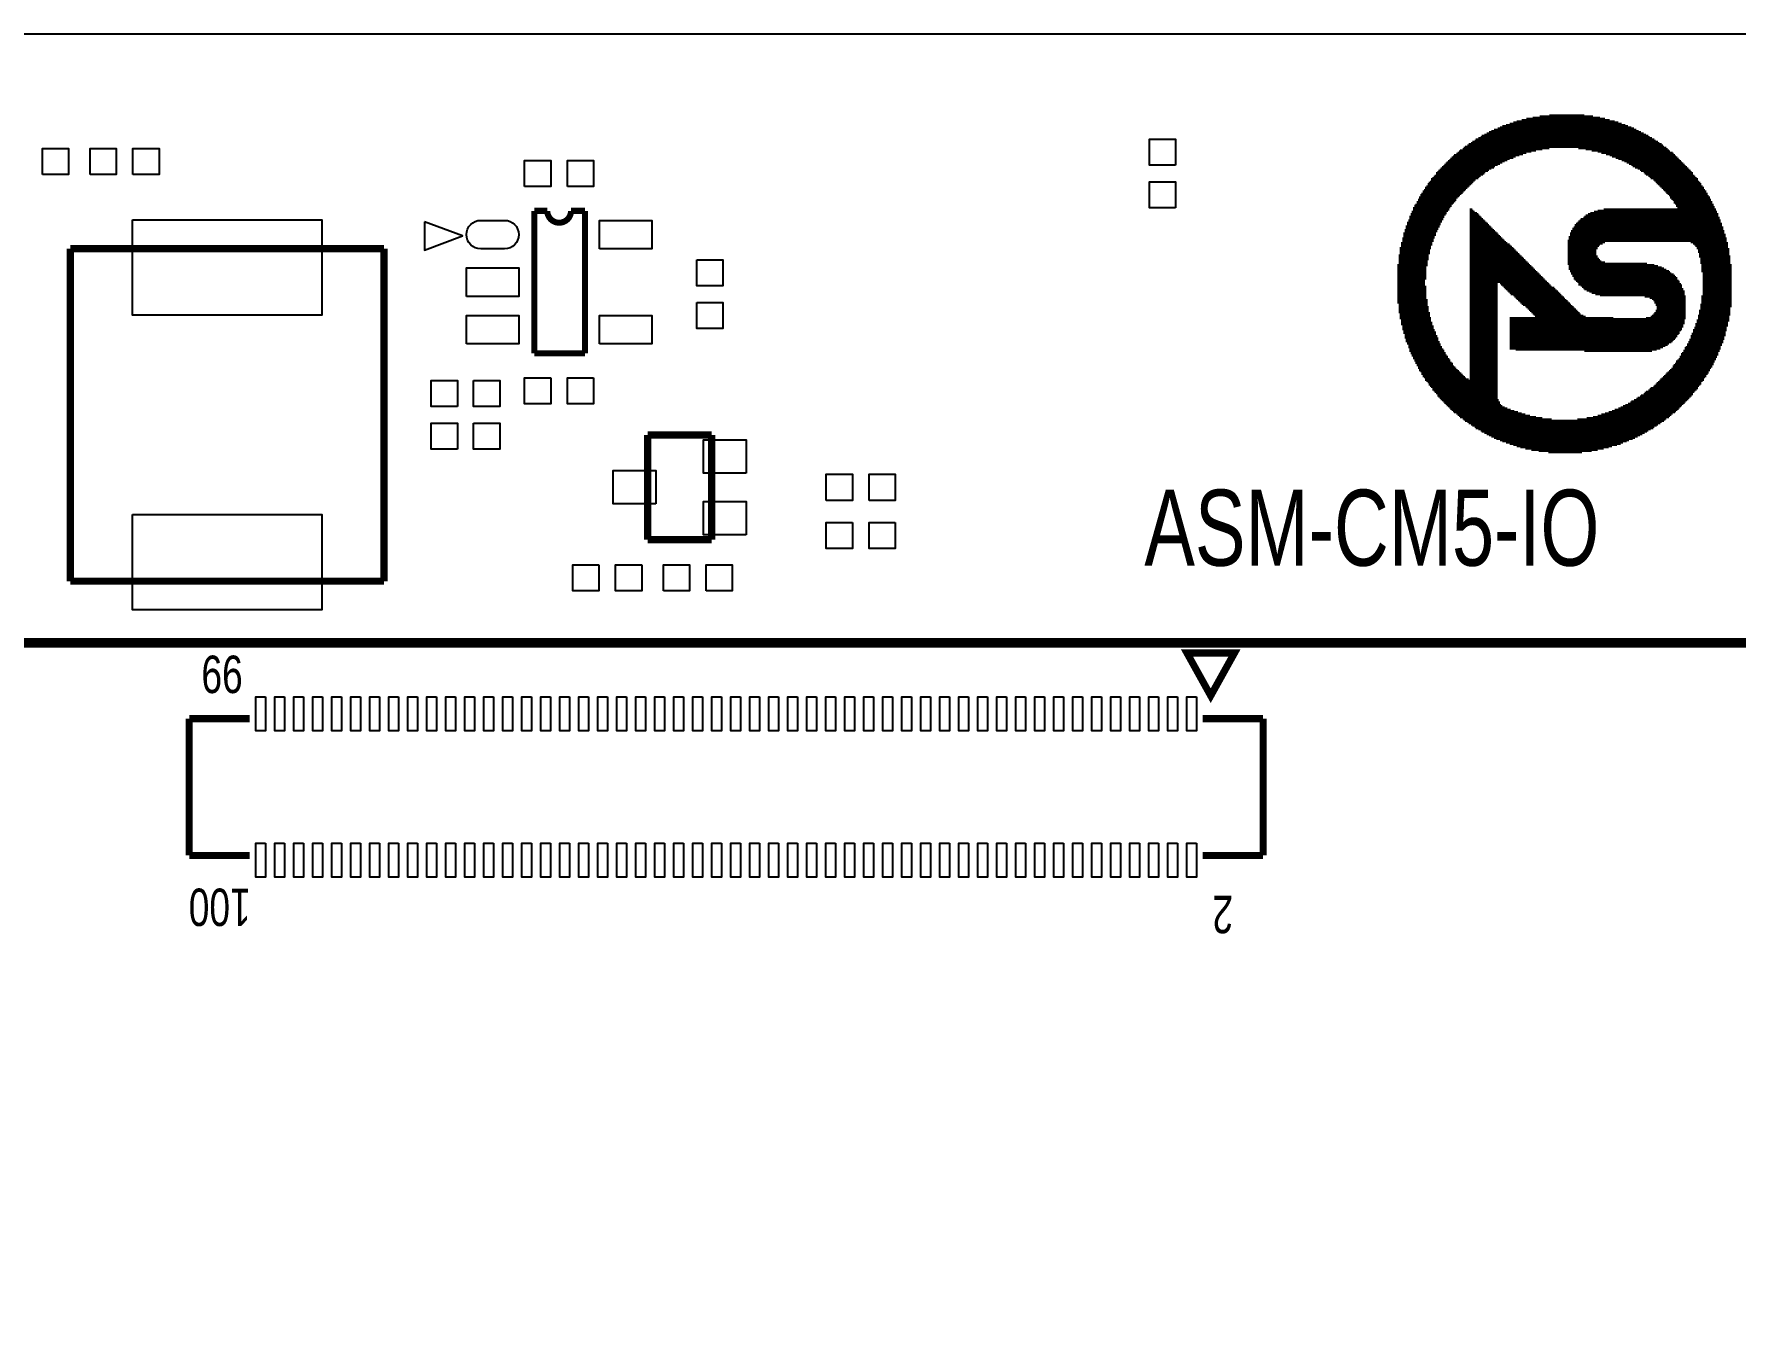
# Model space of a CAD drawing. Extents: x 0 to 105, y -6 to 78.
# Drawn here: x 31.5 to 67.32, y 51.12 to 78.5 of the extents above; entities that cross this region are included whole.
import ezdxf

# ---------------------------------------------------------------- set-up
doc = ezdxf.new("R2010")
doc.units = 0
for name, color, linetype in [('BG_OUTLINE', 2, 'CONTINUOUS'), ('BG_SILKSCREEN_TOP', 1, 'CONTINUOUS'), ('PG_SILKSCREEN_TOP', 3, 'CONTINUOUS'), ('PIN_TOP', 4, 'CONTINUOUS')]:
    doc.layers.add(name, color=color, linetype=linetype)

msp = doc.modelspace()

# ---------------------------------------------------------------- linework, layer by layer
at = {"layer": 'BG_OUTLINE'}
msp.add_lwpolyline([(99.50003, 77.899793, 0.414355), (98.900132, 78.499995), (0.100228, 78.499995, 0.414346), (-0.499974, 77.899793), (-0.499974, 0.099797, 0.414234), (0.100228, -0.500101), (98.900132, -0.500101, 0.414211), (99.50003, 0.099797)], format="xyb", close=True, dxfattribs=at)
at = {"layer": 'BG_SILKSCREEN_TOP', "const_width": 0.127}
for points in [[(64.837234, 76.597104), (62.627434, 76.597104)], [(64.761034, 76.622504), (62.703634, 76.622504)], [(64.659434, 76.647904), (62.805234, 76.647904)], [(64.557834, 76.673304), (62.906834, 76.673304)], [(64.456234, 76.698704), (63.033834, 76.698704)], [(64.303834, 76.724104), (63.186234, 76.724104)], [(64.126034, 76.749504), (63.389434, 76.749504)], [(65.599234, 76.241504), (61.840034, 76.241504)], [(65.548434, 76.266904), (61.890834, 76.266904)], [(65.497634, 76.292304), (61.941634, 76.292304)], [(65.472234, 76.317704), (61.967034, 76.317704)], [(65.421434, 76.343104), (62.017834, 76.343104)], [(65.370634, 76.368504), (62.068634, 76.368504)], [(65.319834, 76.393904), (62.119434, 76.393904)], [(65.269034, 76.419304), (62.170234, 76.419304)], [(65.218234, 76.444704), (62.221034, 76.444704)], [(65.167434, 76.470104), (62.297234, 76.470104)], [(65.116634, 76.495504), (62.348034, 76.495504)], [(65.040434, 76.520904), (62.398834, 76.520904)], [(64.989634, 76.546304), (62.475034, 76.546304)], [(64.913434, 76.571704), (62.551234, 76.571704)], [(62.500434, 75.885904), (61.357434, 75.885904)], [(62.551234, 75.911304), (61.382834, 75.911304)], [(62.627434, 75.936704), (61.433634, 75.936704)], [(62.678234, 75.962104), (61.459034, 75.962104)], [(62.754434, 75.987504), (61.484434, 75.987504)], [(62.830634, 76.012904), (61.509834, 76.012904)], [(62.906834, 76.038304), (61.560634, 76.038304)], [(63.008434, 76.063704), (61.586034, 76.063704)], [(63.110034, 76.089104), (61.611434, 76.089104)], [(63.237034, 76.114504), (61.662234, 76.114504)], [(63.389434, 76.139904), (61.687634, 76.139904)], [(65.700834, 76.165304), (61.738434, 76.165304)], [(65.675434, 76.190704), (61.763834, 76.190704)], [(65.624634, 76.216104), (61.814634, 76.216104)], [(65.751634, 76.139904), (63.999034, 76.139904)], [(65.777034, 76.114504), (64.151434, 76.114504)], [(65.802434, 76.089104), (64.278434, 76.089104)], [(65.853234, 76.063704), (64.405434, 76.063704)], [(65.878634, 76.038304), (64.481634, 76.038304)], [(65.904034, 76.012904), (64.583234, 76.012904)], [(65.929434, 75.987504), (64.659434, 75.987504)], [(65.980234, 75.962104), (64.710234, 75.962104)], [(66.005634, 75.936704), (64.786434, 75.936704)], [(66.031034, 75.911304), (64.837234, 75.911304)], [(66.056434, 75.885904), (64.913434, 75.885904)], [(61.916234, 75.530304), (61.001834, 75.530304)], [(61.941634, 75.555704), (61.027234, 75.555704)], [(61.992434, 75.581104), (61.052634, 75.581104)], [(62.017834, 75.606504), (61.078034, 75.606504)], [(62.043234, 75.631904), (61.103434, 75.631904)], [(62.094034, 75.657304), (61.128834, 75.657304)], [(62.119434, 75.682704), (61.154234, 75.682704)], [(62.170234, 75.708104), (61.179634, 75.708104)], [(62.221034, 75.733504), (61.205034, 75.733504)], [(62.246434, 75.758904), (61.230434, 75.758904)], [(62.297234, 75.784304), (61.255834, 75.784304)], [(62.348034, 75.809704), (61.281234, 75.809704)], [(62.398834, 75.835104), (61.306634, 75.835104)], [(62.449634, 75.860504), (61.332034, 75.860504)], [(66.081834, 75.860504), (64.964234, 75.860504)], [(66.107234, 75.835104), (65.015034, 75.835104)], [(66.132634, 75.809704), (65.065834, 75.809704)], [(66.158034, 75.784304), (65.116634, 75.784304)], [(66.183434, 75.758904), (65.142034, 75.758904)], [(66.208834, 75.733504), (65.192834, 75.733504)], [(66.234234, 75.708104), (65.243634, 75.708104)], [(66.259634, 75.682704), (65.294434, 75.682704)], [(66.285034, 75.657304), (65.319834, 75.657304)], [(66.310434, 75.631904), (65.370634, 75.631904)], [(66.335834, 75.606504), (65.396034, 75.606504)], [(66.361234, 75.581104), (65.421434, 75.581104)], [(66.386634, 75.555704), (65.472234, 75.555704)], [(66.412034, 75.530304), (65.497634, 75.530304)], [(61.535234, 75.174704), (60.747834, 75.174704)], [(61.586034, 75.225504), (60.773234, 75.225504)], [(61.560634, 75.200104), (60.773234, 75.200104)], [(61.611434, 75.250904), (60.798634, 75.250904)], [(61.662234, 75.301704), (60.824034, 75.301704)], [(61.636834, 75.276304), (60.824034, 75.276304)], [(61.687634, 75.327104), (60.849434, 75.327104)], [(61.713034, 75.352504), (60.874834, 75.352504)], [(61.763834, 75.403304), (60.900234, 75.403304)], [(61.738434, 75.377904), (60.900234, 75.377904)], [(61.789234, 75.428704), (60.925634, 75.428704)], [(61.814634, 75.454104), (60.951034, 75.454104)], [(61.840034, 75.479504), (60.976434, 75.479504)], [(61.890834, 75.504904), (61.001834, 75.504904)], [(66.412034, 75.504904), (65.523034, 75.504904)], [(66.437434, 75.479504), (65.573834, 75.479504)], [(66.462834, 75.454104), (65.599234, 75.454104)], [(66.488234, 75.428704), (65.624634, 75.428704)], [(66.513634, 75.403304), (65.650034, 75.403304)], [(66.513634, 75.377904), (65.675434, 75.377904)], [(66.539034, 75.352504), (65.700834, 75.352504)], [(66.564434, 75.327104), (65.726234, 75.327104)], [(66.589834, 75.301704), (65.751634, 75.301704)], [(66.589834, 75.276304), (65.777034, 75.276304)], [(66.615234, 75.250904), (65.802434, 75.250904)], [(66.640634, 75.225504), (65.827834, 75.225504)], [(66.640634, 75.200104), (65.853234, 75.200104)], [(66.666034, 75.174704), (65.878634, 75.174704)], [(61.281234, 74.844504), (60.544634, 74.844504)], [(61.255834, 74.819104), (60.544634, 74.819104)], [(61.281234, 74.869904), (60.570034, 74.869904)], [(61.332034, 74.920704), (60.595434, 74.920704)], [(61.306634, 74.895304), (60.595434, 74.895304)], [(61.357434, 74.971504), (60.620834, 74.971504)], [(61.332034, 74.946104), (60.620834, 74.946104)], [(61.408234, 75.022304), (60.646234, 75.022304)], [(61.382834, 74.996904), (60.646234, 74.996904)], [(61.433634, 75.073104), (60.671634, 75.073104)], [(61.433634, 75.047704), (60.671634, 75.047704)], [(61.459034, 75.098504), (60.697034, 75.098504)], [(61.509834, 75.149304), (60.722434, 75.149304)], [(61.484434, 75.123904), (60.722434, 75.123904)], [(66.691434, 75.149304), (65.904034, 75.149304)], [(66.691434, 75.123904), (65.929434, 75.123904)], [(66.716834, 75.098504), (65.929434, 75.098504)], [(66.716834, 75.073104), (65.954834, 75.073104)], [(66.742234, 75.047704), (65.980234, 75.047704)], [(66.767634, 75.022304), (66.005634, 75.022304)], [(66.767634, 74.996904), (66.005634, 74.996904)], [(66.793034, 74.971504), (66.031034, 74.971504)], [(66.793034, 74.946104), (66.056434, 74.946104)], [(66.818434, 74.920704), (66.056434, 74.920704)], [(66.818434, 74.895304), (66.081834, 74.895304)], [(66.843834, 74.869904), (66.081834, 74.869904)], [(66.843834, 74.844504), (66.107234, 74.844504)], [(66.869234, 74.819104), (66.132634, 74.819104)], [(61.078034, 74.488904), (60.392234, 74.488904)], [(61.052634, 74.463504), (60.392234, 74.463504)], [(61.103434, 74.539704), (60.417634, 74.539704)], [(61.078034, 74.514304), (60.417634, 74.514304)], [(61.128834, 74.615904), (60.443034, 74.615904)], [(61.128834, 74.590504), (60.443034, 74.590504)], [(61.103434, 74.565104), (60.443034, 74.565104)], [(61.154234, 74.666704), (60.468434, 74.666704)], [(61.154234, 74.641304), (60.468434, 74.641304)], [(61.179634, 74.717504), (60.493834, 74.717504)], [(61.179634, 74.692104), (60.493834, 74.692104)], [(61.230434, 74.793704), (60.519234, 74.793704)], [(61.230434, 74.768304), (60.519234, 74.768304)], [(61.205034, 74.742904), (60.519234, 74.742904)], [(61.763834, 74.768304), (61.713034, 74.768304)], [(61.789234, 74.742904), (61.713034, 74.742904)], [(61.814634, 74.717504), (61.713034, 74.717504)], [(61.865434, 74.692104), (61.713034, 74.692104)], [(61.890834, 74.666704), (61.713034, 74.666704)], [(61.916234, 74.641304), (61.713034, 74.641304)], [(61.941634, 74.615904), (61.713034, 74.615904)], [(61.967034, 74.590504), (61.713034, 74.590504)], [(61.992434, 74.565104), (61.713034, 74.565104)], [(62.017834, 74.539704), (61.713034, 74.539704)], [(62.043234, 74.514304), (61.713034, 74.514304)], [(62.068634, 74.488904), (61.713034, 74.488904)], [(62.094034, 74.463504), (61.713034, 74.463504)], [(67.021634, 74.463504), (63.948234, 74.463504)], [(66.996234, 74.488904), (63.973634, 74.488904)], [(66.996234, 74.514304), (63.999034, 74.514304)], [(66.996234, 74.539704), (64.024434, 74.539704)], [(66.970834, 74.565104), (64.049834, 74.565104)], [(66.970834, 74.590504), (64.100634, 74.590504)], [(66.945434, 74.615904), (64.126034, 74.615904)], [(66.945434, 74.641304), (64.151434, 74.641304)], [(66.945434, 74.666704), (64.202234, 74.666704)], [(66.920034, 74.692104), (64.253034, 74.692104)], [(66.920034, 74.717504), (64.329234, 74.717504)], [(66.894634, 74.742904), (64.405434, 74.742904)], [(66.894634, 74.768304), (64.532434, 74.768304)], [(66.869234, 74.793704), (66.132634, 74.793704)], [(60.925634, 74.158704), (60.290634, 74.158704)], [(60.925634, 74.133304), (60.290634, 74.133304)], [(60.925634, 74.107904), (60.290634, 74.107904)], [(60.976434, 74.260304), (60.316034, 74.260304)], [(60.951034, 74.234904), (60.316034, 74.234904)], [(60.951034, 74.209504), (60.316034, 74.209504)], [(60.951034, 74.184104), (60.316034, 74.184104)], [(61.001834, 74.336504), (60.341434, 74.336504)], [(61.001834, 74.311104), (60.341434, 74.311104)], [(60.976434, 74.285704), (60.341434, 74.285704)], [(61.027234, 74.412704), (60.366834, 74.412704)], [(61.027234, 74.387304), (60.366834, 74.387304)], [(61.001834, 74.361904), (60.366834, 74.361904)], [(61.052634, 74.438104), (60.392234, 74.438104)], [(62.119434, 74.438104), (61.713034, 74.438104)], [(62.144834, 74.412704), (61.713034, 74.412704)], [(62.170234, 74.387304), (61.713034, 74.387304)], [(62.195634, 74.361904), (61.713034, 74.361904)], [(62.221034, 74.336504), (61.713034, 74.336504)], [(62.246434, 74.311104), (61.713034, 74.311104)], [(62.271834, 74.285704), (61.713034, 74.285704)], [(62.297234, 74.260304), (61.713034, 74.260304)], [(62.322634, 74.234904), (61.713034, 74.234904)], [(62.348034, 74.209504), (61.713034, 74.209504)], [(62.373434, 74.184104), (61.713034, 74.184104)], [(62.398834, 74.158704), (61.713034, 74.158704)], [(62.424234, 74.133304), (61.713034, 74.133304)], [(62.449634, 74.107904), (61.713034, 74.107904)], [(64.456234, 74.107904), (63.770434, 74.107904)], [(67.097834, 74.184104), (63.795834, 74.184104)], [(64.557834, 74.158704), (63.795834, 74.158704)], [(64.507034, 74.133304), (63.795834, 74.133304)], [(67.072434, 74.260304), (63.821234, 74.260304)], [(67.097834, 74.234904), (63.821234, 74.234904)], [(67.097834, 74.209504), (63.821234, 74.209504)], [(67.072434, 74.311104), (63.846634, 74.311104)], [(67.072434, 74.285704), (63.846634, 74.285704)], [(67.047034, 74.361904), (63.872034, 74.361904)], [(67.047034, 74.336504), (63.872034, 74.336504)], [(67.047034, 74.387304), (63.897434, 74.387304)], [(67.021634, 74.438104), (63.922834, 74.438104)], [(67.021634, 74.412704), (63.922834, 74.412704)], [(67.123234, 74.158704), (66.361234, 74.158704)], [(67.123234, 74.133304), (66.412034, 74.133304)], [(67.123234, 74.107904), (66.437434, 74.107904)], [(60.849434, 73.803104), (60.214434, 73.803104)], [(60.824034, 73.777704), (60.214434, 73.777704)], [(60.824034, 73.752304), (60.214434, 73.752304)], [(60.824034, 73.726904), (60.214434, 73.726904)], [(60.874834, 73.955504), (60.239834, 73.955504)], [(60.874834, 73.930104), (60.239834, 73.930104)], [(60.849434, 73.904704), (60.239834, 73.904704)], [(60.849434, 73.879304), (60.239834, 73.879304)], [(60.849434, 73.853904), (60.239834, 73.853904)], [(60.849434, 73.828504), (60.239834, 73.828504)], [(60.900234, 74.057104), (60.265234, 74.057104)], [(60.900234, 74.031704), (60.265234, 74.031704)], [(60.874834, 74.006304), (60.265234, 74.006304)], [(60.874834, 73.980904), (60.265234, 73.980904)], [(60.900234, 74.082504), (60.290634, 74.082504)], [(62.475034, 74.082504), (61.713034, 74.082504)], [(62.500434, 74.057104), (61.713034, 74.057104)], [(62.551234, 74.031704), (61.713034, 74.031704)], [(62.576634, 74.006304), (61.713034, 74.006304)], [(62.602034, 73.980904), (61.713034, 73.980904)], [(62.627434, 73.955504), (61.713034, 73.955504)], [(62.652834, 73.930104), (61.713034, 73.930104)], [(62.678234, 73.904704), (61.713034, 73.904704)], [(62.703634, 73.879304), (61.713034, 73.879304)], [(62.729034, 73.853904), (61.713034, 73.853904)], [(62.754434, 73.828504), (61.713034, 73.828504)], [(62.779834, 73.803104), (61.713034, 73.803104)], [(62.805234, 73.777704), (61.713034, 73.777704)], [(62.830634, 73.752304), (61.713034, 73.752304)], [(62.856034, 73.726904), (61.713034, 73.726904)], [(64.430834, 74.082504), (63.770434, 74.082504)], [(64.405434, 74.057104), (63.770434, 74.057104)], [(64.405434, 74.031704), (63.770434, 74.031704)], [(64.380034, 74.006304), (63.770434, 74.006304)], [(64.380034, 73.980904), (63.770434, 73.980904)], [(64.380034, 73.955504), (63.770434, 73.955504)], [(64.380034, 73.930104), (63.770434, 73.930104)], [(64.380034, 73.904704), (63.770434, 73.904704)], [(64.380034, 73.879304), (63.770434, 73.879304)], [(64.380034, 73.853904), (63.770434, 73.853904)], [(64.380034, 73.828504), (63.770434, 73.828504)], [(64.380034, 73.803104), (63.770434, 73.803104)], [(64.405434, 73.777704), (63.770434, 73.777704)], [(64.405434, 73.752304), (63.770434, 73.752304)], [(64.430834, 73.726904), (63.770434, 73.726904)], [(67.123234, 74.082504), (66.462834, 74.082504)], [(67.148634, 74.057104), (66.488234, 74.057104)], [(67.148634, 74.031704), (66.488234, 74.031704)], [(67.148634, 74.006304), (66.513634, 74.006304)], [(67.148634, 73.980904), (66.513634, 73.980904)], [(67.148634, 73.955504), (66.513634, 73.955504)], [(67.174034, 73.930104), (66.539034, 73.930104)], [(67.174034, 73.904704), (66.539034, 73.904704)], [(67.174034, 73.879304), (66.539034, 73.879304)], [(67.174034, 73.853904), (66.539034, 73.853904)], [(67.174034, 73.828504), (66.564434, 73.828504)], [(67.174034, 73.803104), (66.564434, 73.803104)], [(67.199434, 73.777704), (66.564434, 73.777704)], [(67.199434, 73.752304), (66.564434, 73.752304)], [(67.199434, 73.726904), (66.564434, 73.726904)], [(60.798634, 73.599904), (60.189034, 73.599904)], [(60.798634, 73.574504), (60.189034, 73.574504)], [(60.798634, 73.549104), (60.189034, 73.549104)], [(60.798634, 73.523704), (60.189034, 73.523704)], [(60.798634, 73.498304), (60.189034, 73.498304)], [(60.798634, 73.472904), (60.189034, 73.472904)], [(60.798634, 73.447504), (60.189034, 73.447504)], [(60.798634, 73.422104), (60.189034, 73.422104)], [(60.798634, 73.396704), (60.189034, 73.396704)], [(60.773234, 73.371304), (60.189034, 73.371304)], [(60.824034, 73.701504), (60.214434, 73.701504)], [(60.824034, 73.676104), (60.214434, 73.676104)], [(60.798634, 73.650704), (60.214434, 73.650704)], [(60.798634, 73.625304), (60.214434, 73.625304)], [(62.881434, 73.701504), (61.713034, 73.701504)], [(62.906834, 73.676104), (61.713034, 73.676104)], [(62.932234, 73.650704), (61.713034, 73.650704)], [(62.957634, 73.625304), (61.713034, 73.625304)], [(62.983034, 73.599904), (61.713034, 73.599904)], [(63.008434, 73.574504), (61.713034, 73.574504)], [(63.033834, 73.549104), (61.713034, 73.549104)], [(63.059234, 73.523704), (61.713034, 73.523704)], [(63.084634, 73.498304), (61.713034, 73.498304)], [(63.110034, 73.472904), (61.713034, 73.472904)], [(63.135434, 73.447504), (61.713034, 73.447504)], [(63.160834, 73.422104), (61.713034, 73.422104)], [(63.186234, 73.396704), (61.713034, 73.396704)], [(63.211634, 73.371304), (61.713034, 73.371304)], [(64.456234, 73.701504), (63.770434, 73.701504)], [(64.481634, 73.676104), (63.795834, 73.676104)], [(64.557834, 73.650704), (63.795834, 73.650704)], [(65.446834, 73.625304), (63.795834, 73.625304)], [(65.599234, 73.599904), (63.795834, 73.599904)], [(65.675434, 73.574504), (63.821234, 73.574504)], [(65.751634, 73.549104), (63.821234, 73.549104)], [(65.802434, 73.523704), (63.846634, 73.523704)], [(65.853234, 73.498304), (63.846634, 73.498304)], [(65.904034, 73.472904), (63.872034, 73.472904)], [(65.929434, 73.447504), (63.872034, 73.447504)], [(65.954834, 73.422104), (63.897434, 73.422104)], [(66.005634, 73.396704), (63.897434, 73.396704)], [(66.031034, 73.371304), (63.922834, 73.371304)], [(67.199434, 73.701504), (66.589834, 73.701504)], [(67.199434, 73.676104), (66.589834, 73.676104)], [(67.199434, 73.650704), (66.589834, 73.650704)], [(67.199434, 73.625304), (66.589834, 73.625304)], [(67.224834, 73.599904), (66.589834, 73.599904)], [(67.224834, 73.574504), (66.589834, 73.574504)], [(67.224834, 73.549104), (66.589834, 73.549104)], [(67.224834, 73.523704), (66.615234, 73.523704)], [(67.224834, 73.498304), (66.615234, 73.498304)], [(67.224834, 73.472904), (66.615234, 73.472904)], [(67.224834, 73.447504), (66.615234, 73.447504)], [(67.224834, 73.422104), (66.615234, 73.422104)], [(67.224834, 73.396704), (66.615234, 73.396704)], [(67.224834, 73.371304), (66.615234, 73.371304)], [(60.773234, 73.345904), (60.189034, 73.345904)], [(60.773234, 73.320504), (60.189034, 73.320504)], [(60.773234, 73.295104), (60.189034, 73.295104)], [(60.773234, 73.269704), (60.189034, 73.269704)], [(60.773234, 73.244304), (60.189034, 73.244304)], [(60.773234, 73.218904), (60.189034, 73.218904)], [(60.773234, 73.193504), (60.189034, 73.193504)], [(60.773234, 73.168104), (60.189034, 73.168104)], [(60.798634, 73.142704), (60.189034, 73.142704)], [(60.798634, 73.117304), (60.189034, 73.117304)], [(60.798634, 73.091904), (60.189034, 73.091904)], [(60.798634, 73.066504), (60.189034, 73.066504)], [(60.798634, 73.041104), (60.189034, 73.041104)], [(60.798634, 73.015704), (60.189034, 73.015704)], [(63.237034, 73.345904), (61.713034, 73.345904)], [(63.262434, 73.320504), (61.713034, 73.320504)], [(62.297234, 73.295104), (61.713034, 73.295104)], [(62.297234, 73.269704), (61.713034, 73.269704)], [(62.297234, 73.244304), (61.713034, 73.244304)], [(62.297234, 73.218904), (61.713034, 73.218904)], [(62.297234, 73.193504), (61.713034, 73.193504)], [(62.297234, 73.168104), (61.713034, 73.168104)], [(62.297234, 73.142704), (61.713034, 73.142704)], [(62.297234, 73.117304), (61.713034, 73.117304)], [(62.297234, 73.091904), (61.713034, 73.091904)], [(62.297234, 73.066504), (61.713034, 73.066504)], [(62.297234, 73.041104), (61.713034, 73.041104)], [(62.297234, 73.015704), (61.713034, 73.015704)], [(63.287834, 73.295104), (62.348034, 73.295104)], [(63.313234, 73.269704), (62.373434, 73.269704)], [(63.338634, 73.244304), (62.398834, 73.244304)], [(63.364034, 73.218904), (62.424234, 73.218904)], [(63.389434, 73.193504), (62.449634, 73.193504)], [(63.414834, 73.168104), (62.475034, 73.168104)], [(63.440234, 73.142704), (62.500434, 73.142704)], [(63.491034, 73.117304), (62.525834, 73.117304)], [(63.516434, 73.091904), (62.551234, 73.091904)], [(63.541834, 73.066504), (62.576634, 73.066504)], [(63.567234, 73.041104), (62.627434, 73.041104)], [(63.592634, 73.015704), (62.652834, 73.015704)], [(66.056434, 73.345904), (63.948234, 73.345904)], [(66.081834, 73.320504), (63.973634, 73.320504)], [(66.081834, 73.295104), (63.999034, 73.295104)], [(66.107234, 73.269704), (63.999034, 73.269704)], [(66.132634, 73.244304), (64.049834, 73.244304)], [(66.132634, 73.218904), (64.075234, 73.218904)], [(66.158034, 73.193504), (64.100634, 73.193504)], [(66.183434, 73.168104), (64.126034, 73.168104)], [(66.183434, 73.142704), (64.176834, 73.142704)], [(66.183434, 73.117304), (64.227634, 73.117304)], [(66.208834, 73.091904), (64.278434, 73.091904)], [(66.208834, 73.066504), (64.354634, 73.066504)], [(66.234234, 73.041104), (64.456234, 73.041104)], [(66.234234, 73.015704), (65.396034, 73.015704)], [(67.224834, 73.345904), (66.615234, 73.345904)], [(67.224834, 73.320504), (66.615234, 73.320504)], [(67.224834, 73.295104), (66.615234, 73.295104)], [(67.224834, 73.269704), (66.615234, 73.269704)], [(67.224834, 73.244304), (66.615234, 73.244304)], [(67.224834, 73.218904), (66.615234, 73.218904)], [(67.224834, 73.193504), (66.615234, 73.193504)], [(67.224834, 73.168104), (66.615234, 73.168104)], [(67.224834, 73.142704), (66.615234, 73.142704)], [(67.224834, 73.117304), (66.615234, 73.117304)], [(67.224834, 73.091904), (66.615234, 73.091904)], [(67.224834, 73.066504), (66.615234, 73.066504)], [(67.224834, 73.041104), (66.615234, 73.041104)], [(67.224834, 73.015704), (66.615234, 73.015704)], [(60.798634, 72.990304), (60.189034, 72.990304)], [(60.798634, 72.964904), (60.189034, 72.964904)], [(60.798634, 72.939504), (60.189034, 72.939504)], [(60.798634, 72.914104), (60.189034, 72.914104)], [(60.798634, 72.888704), (60.189034, 72.888704)], [(60.824034, 72.863304), (60.214434, 72.863304)], [(60.824034, 72.837904), (60.214434, 72.837904)], [(60.824034, 72.812504), (60.214434, 72.812504)], [(60.824034, 72.787104), (60.214434, 72.787104)], [(60.824034, 72.761704), (60.214434, 72.761704)], [(60.824034, 72.736304), (60.214434, 72.736304)], [(60.849434, 72.710904), (60.214434, 72.710904)], [(60.849434, 72.685504), (60.214434, 72.685504)], [(60.849434, 72.660104), (60.239834, 72.660104)], [(62.297234, 72.990304), (61.713034, 72.990304)], [(62.297234, 72.964904), (61.713034, 72.964904)], [(62.297234, 72.939504), (61.713034, 72.939504)], [(62.297234, 72.914104), (61.713034, 72.914104)], [(62.297234, 72.888704), (61.713034, 72.888704)], [(62.297234, 72.863304), (61.713034, 72.863304)], [(62.297234, 72.837904), (61.713034, 72.837904)], [(62.297234, 72.812504), (61.713034, 72.812504)], [(62.297234, 72.787104), (61.713034, 72.787104)], [(62.297234, 72.761704), (61.713034, 72.761704)], [(62.297234, 72.736304), (61.713034, 72.736304)], [(62.297234, 72.710904), (61.713034, 72.710904)], [(62.297234, 72.685504), (61.713034, 72.685504)], [(62.297234, 72.660104), (61.713034, 72.660104)], [(63.618034, 72.990304), (62.678234, 72.990304)], [(63.643434, 72.964904), (62.703634, 72.964904)], [(63.668834, 72.939504), (62.729034, 72.939504)], [(63.694234, 72.914104), (62.754434, 72.914104)], [(63.719634, 72.888704), (62.779834, 72.888704)], [(63.745034, 72.863304), (62.805234, 72.863304)], [(63.770434, 72.837904), (62.830634, 72.837904)], [(63.795834, 72.812504), (62.881434, 72.812504)], [(63.821234, 72.787104), (62.906834, 72.787104)], [(63.846634, 72.761704), (62.932234, 72.761704)], [(63.872034, 72.736304), (62.957634, 72.736304)], [(63.897434, 72.710904), (62.983034, 72.710904)], [(63.922834, 72.685504), (63.008434, 72.685504)], [(63.948234, 72.660104), (63.033834, 72.660104)], [(66.234234, 72.990304), (65.497634, 72.990304)], [(66.234234, 72.964904), (65.548434, 72.964904)], [(66.259634, 72.939504), (65.573834, 72.939504)], [(66.259634, 72.914104), (65.599234, 72.914104)], [(66.259634, 72.888704), (65.599234, 72.888704)], [(66.259634, 72.863304), (65.624634, 72.863304)], [(66.259634, 72.837904), (65.624634, 72.837904)], [(66.259634, 72.812504), (65.650034, 72.812504)], [(66.259634, 72.787104), (65.650034, 72.787104)], [(66.259634, 72.761704), (65.650034, 72.761704)], [(66.259634, 72.736304), (65.650034, 72.736304)], [(66.259634, 72.710904), (65.650034, 72.710904)], [(66.259634, 72.685504), (65.650034, 72.685504)], [(66.259634, 72.660104), (65.650034, 72.660104)], [(67.199434, 72.761704), (66.564434, 72.761704)], [(67.199434, 72.736304), (66.564434, 72.736304)], [(67.199434, 72.710904), (66.564434, 72.710904)], [(67.199434, 72.685504), (66.564434, 72.685504)], [(67.199434, 72.660104), (66.564434, 72.660104)], [(67.224834, 72.939504), (66.589834, 72.939504)], [(67.224834, 72.914104), (66.589834, 72.914104)], [(67.224834, 72.888704), (66.589834, 72.888704)], [(67.224834, 72.863304), (66.589834, 72.863304)], [(67.224834, 72.837904), (66.589834, 72.837904)], [(67.224834, 72.812504), (66.589834, 72.812504)], [(67.199434, 72.787104), (66.589834, 72.787104)], [(67.224834, 72.990304), (66.615234, 72.990304)], [(67.224834, 72.964904), (66.615234, 72.964904)], [(60.849434, 72.634704), (60.239834, 72.634704)], [(60.849434, 72.609304), (60.239834, 72.609304)], [(60.874834, 72.583904), (60.239834, 72.583904)], [(60.874834, 72.558504), (60.239834, 72.558504)], [(60.874834, 72.533104), (60.265234, 72.533104)], [(60.874834, 72.507704), (60.265234, 72.507704)], [(60.900234, 72.482304), (60.265234, 72.482304)], [(60.900234, 72.456904), (60.265234, 72.456904)], [(60.900234, 72.431504), (60.265234, 72.431504)], [(60.900234, 72.406104), (60.290634, 72.406104)], [(60.925634, 72.380704), (60.290634, 72.380704)], [(60.925634, 72.355304), (60.290634, 72.355304)], [(60.925634, 72.329904), (60.290634, 72.329904)], [(60.951034, 72.304504), (60.316034, 72.304504)], [(62.297234, 72.634704), (61.713034, 72.634704)], [(62.297234, 72.609304), (61.713034, 72.609304)], [(62.297234, 72.583904), (61.713034, 72.583904)], [(62.297234, 72.558504), (61.713034, 72.558504)], [(62.297234, 72.533104), (61.713034, 72.533104)], [(62.297234, 72.507704), (61.713034, 72.507704)], [(62.297234, 72.482304), (61.713034, 72.482304)], [(62.297234, 72.456904), (61.713034, 72.456904)], [(62.297234, 72.431504), (61.713034, 72.431504)], [(62.297234, 72.406104), (61.713034, 72.406104)], [(62.297234, 72.380704), (61.713034, 72.380704)], [(62.297234, 72.355304), (61.713034, 72.355304)], [(62.297234, 72.329904), (61.713034, 72.329904)], [(62.297234, 72.304504), (61.713034, 72.304504)], [(64.735634, 72.482304), (62.551234, 72.482304)], [(66.234234, 72.456904), (62.551234, 72.456904)], [(66.208834, 72.431504), (62.551234, 72.431504)], [(66.208834, 72.406104), (62.551234, 72.406104)], [(66.208834, 72.380704), (62.551234, 72.380704)], [(66.183434, 72.355304), (62.551234, 72.355304)], [(66.183434, 72.329904), (62.551234, 72.329904)], [(66.158034, 72.304504), (62.551234, 72.304504)], [(63.973634, 72.634704), (63.059234, 72.634704)], [(63.999034, 72.609304), (63.084634, 72.609304)], [(64.024434, 72.583904), (63.110034, 72.583904)], [(64.049834, 72.558504), (63.160834, 72.558504)], [(64.100634, 72.533104), (63.186234, 72.533104)], [(64.151434, 72.507704), (63.211634, 72.507704)], [(66.234234, 72.482304), (65.421434, 72.482304)], [(66.234234, 72.507704), (65.523034, 72.507704)], [(66.234234, 72.533104), (65.548434, 72.533104)], [(66.259634, 72.558504), (65.573834, 72.558504)], [(66.259634, 72.583904), (65.599234, 72.583904)], [(66.259634, 72.634704), (65.624634, 72.634704)], [(66.259634, 72.609304), (65.624634, 72.609304)], [(67.123234, 72.355304), (66.462834, 72.355304)], [(67.123234, 72.329904), (66.462834, 72.329904)], [(67.123234, 72.304504), (66.462834, 72.304504)], [(67.148634, 72.431504), (66.488234, 72.431504)], [(67.148634, 72.406104), (66.488234, 72.406104)], [(67.123234, 72.380704), (66.488234, 72.380704)], [(67.174034, 72.533104), (66.513634, 72.533104)], [(67.174034, 72.507704), (66.513634, 72.507704)], [(67.148634, 72.482304), (66.513634, 72.482304)], [(67.148634, 72.456904), (66.513634, 72.456904)], [(67.199434, 72.634704), (66.539034, 72.634704)], [(67.174034, 72.609304), (66.539034, 72.609304)], [(67.174034, 72.583904), (66.539034, 72.583904)], [(67.174034, 72.558504), (66.539034, 72.558504)], [(60.951034, 72.279104), (60.316034, 72.279104)], [(60.951034, 72.253704), (60.316034, 72.253704)], [(60.976434, 72.228304), (60.341434, 72.228304)], [(60.976434, 72.202904), (60.341434, 72.202904)], [(61.001834, 72.177504), (60.341434, 72.177504)], [(61.001834, 72.152104), (60.341434, 72.152104)], [(61.001834, 72.126704), (60.366834, 72.126704)], [(61.027234, 72.101304), (60.366834, 72.101304)], [(61.027234, 72.075904), (60.366834, 72.075904)], [(61.052634, 72.050504), (60.392234, 72.050504)], [(61.052634, 72.025104), (60.392234, 72.025104)], [(61.052634, 71.999704), (60.417634, 71.999704)], [(61.078034, 71.974304), (60.417634, 71.974304)], [(61.078034, 71.948904), (60.417634, 71.948904)], [(62.297234, 72.279104), (61.713034, 72.279104)], [(62.297234, 72.253704), (61.713034, 72.253704)], [(62.297234, 72.228304), (61.713034, 72.228304)], [(62.297234, 72.202904), (61.713034, 72.202904)], [(62.297234, 72.177504), (61.713034, 72.177504)], [(62.297234, 72.152104), (61.713034, 72.152104)], [(62.297234, 72.126704), (61.713034, 72.126704)], [(62.297234, 72.101304), (61.713034, 72.101304)], [(62.297234, 72.075904), (61.713034, 72.075904)], [(62.297234, 72.050504), (61.713034, 72.050504)], [(62.297234, 72.025104), (61.713034, 72.025104)], [(62.297234, 71.999704), (61.713034, 71.999704)], [(62.297234, 71.974304), (61.713034, 71.974304)], [(62.297234, 71.948904), (61.713034, 71.948904)], [(66.132634, 72.279104), (62.551234, 72.279104)], [(66.132634, 72.253704), (62.551234, 72.253704)], [(66.107234, 72.228304), (62.551234, 72.228304)], [(66.081834, 72.202904), (62.551234, 72.202904)], [(66.081834, 72.177504), (62.551234, 72.177504)], [(66.056434, 72.152104), (62.551234, 72.152104)], [(66.031034, 72.126704), (62.551234, 72.126704)], [(66.005634, 72.101304), (62.551234, 72.101304)], [(65.980234, 72.075904), (62.551234, 72.075904)], [(65.954834, 72.050504), (62.551234, 72.050504)], [(65.904034, 72.025104), (62.551234, 72.025104)], [(65.878634, 71.999704), (62.551234, 71.999704)], [(65.827834, 71.974304), (62.551234, 71.974304)], [(65.777034, 71.948904), (62.551234, 71.948904)], [(66.996234, 71.974304), (66.310434, 71.974304)], [(66.996234, 71.948904), (66.310434, 71.948904)], [(67.021634, 72.025104), (66.335834, 72.025104)], [(67.021634, 71.999704), (66.335834, 71.999704)], [(67.047034, 72.101304), (66.361234, 72.101304)], [(67.047034, 72.075904), (66.361234, 72.075904)], [(67.047034, 72.050504), (66.361234, 72.050504)], [(67.072434, 72.152104), (66.386634, 72.152104)], [(67.072434, 72.126704), (66.386634, 72.126704)], [(67.097834, 72.228304), (66.412034, 72.228304)], [(67.097834, 72.202904), (66.412034, 72.202904)], [(67.072434, 72.177504), (66.412034, 72.177504)], [(67.097834, 72.279104), (66.437434, 72.279104)], [(67.097834, 72.253704), (66.437434, 72.253704)], [(61.103434, 71.923504), (60.443034, 71.923504)], [(61.103434, 71.898104), (60.443034, 71.898104)], [(61.128834, 71.872704), (60.443034, 71.872704)], [(61.128834, 71.847304), (60.468434, 71.847304)], [(61.154234, 71.821904), (60.468434, 71.821904)], [(61.179634, 71.796504), (60.493834, 71.796504)], [(61.179634, 71.771104), (60.493834, 71.771104)], [(61.205034, 71.745704), (60.519234, 71.745704)], [(61.205034, 71.720304), (60.519234, 71.720304)], [(61.230434, 71.694904), (60.544634, 71.694904)], [(61.255834, 71.669504), (60.544634, 71.669504)], [(61.255834, 71.644104), (60.570034, 71.644104)], [(61.281234, 71.618704), (60.570034, 71.618704)], [(61.306634, 71.593304), (60.595434, 71.593304)], [(62.297234, 71.923504), (61.713034, 71.923504)], [(62.297234, 71.898104), (61.713034, 71.898104)], [(62.297234, 71.872704), (61.713034, 71.872704)], [(62.297234, 71.847304), (61.713034, 71.847304)], [(62.297234, 71.821904), (61.713034, 71.821904)], [(62.297234, 71.796504), (61.713034, 71.796504)], [(62.297234, 71.771104), (61.713034, 71.771104)], [(62.297234, 71.745704), (61.713034, 71.745704)], [(62.297234, 71.720304), (61.713034, 71.720304)], [(62.297234, 71.694904), (61.713034, 71.694904)], [(62.297234, 71.669504), (61.713034, 71.669504)], [(62.297234, 71.644104), (61.713034, 71.644104)], [(62.297234, 71.618704), (61.713034, 71.618704)], [(62.297234, 71.593304), (61.713034, 71.593304)], [(65.726234, 71.923504), (62.551234, 71.923504)], [(65.650034, 71.898104), (62.678234, 71.898104)], [(65.548434, 71.872704), (64.126034, 71.872704)], [(66.843834, 71.593304), (66.081834, 71.593304)], [(66.843834, 71.618704), (66.107234, 71.618704)], [(66.869234, 71.669504), (66.132634, 71.669504)], [(66.869234, 71.644104), (66.132634, 71.644104)], [(66.894634, 71.720304), (66.158034, 71.720304)], [(66.894634, 71.694904), (66.158034, 71.694904)], [(66.920034, 71.745704), (66.183434, 71.745704)], [(66.945434, 71.796504), (66.208834, 71.796504)], [(66.920034, 71.771104), (66.208834, 71.771104)], [(66.945434, 71.847304), (66.234234, 71.847304)], [(66.945434, 71.821904), (66.234234, 71.821904)], [(66.970834, 71.872704), (66.259634, 71.872704)], [(66.996234, 71.923504), (66.285034, 71.923504)], [(66.970834, 71.898104), (66.285034, 71.898104)], [(61.306634, 71.567904), (60.595434, 71.567904)], [(61.332034, 71.542504), (60.620834, 71.542504)], [(61.357434, 71.517104), (60.620834, 71.517104)], [(61.357434, 71.491704), (60.646234, 71.491704)], [(61.382834, 71.466304), (60.646234, 71.466304)], [(61.408234, 71.440904), (60.671634, 71.440904)], [(61.433634, 71.415504), (60.697034, 71.415504)], [(61.459034, 71.390104), (60.697034, 71.390104)], [(61.484434, 71.364704), (60.722434, 71.364704)], [(61.509834, 71.339304), (60.722434, 71.339304)], [(61.535234, 71.313904), (60.747834, 71.313904)], [(61.560634, 71.288504), (60.773234, 71.288504)], [(61.586034, 71.263104), (60.773234, 71.263104)], [(61.611434, 71.237704), (60.798634, 71.237704)], [(62.297234, 71.567904), (61.713034, 71.567904)], [(62.297234, 71.542504), (61.713034, 71.542504)], [(62.297234, 71.517104), (61.713034, 71.517104)], [(62.297234, 71.491704), (61.713034, 71.491704)], [(62.297234, 71.466304), (61.713034, 71.466304)], [(62.297234, 71.440904), (61.713034, 71.440904)], [(62.297234, 71.415504), (61.713034, 71.415504)], [(62.297234, 71.390104), (61.713034, 71.390104)], [(62.297234, 71.364704), (61.713034, 71.364704)], [(62.297234, 71.339304), (61.713034, 71.339304)], [(62.297234, 71.313904), (61.713034, 71.313904)], [(62.297234, 71.288504), (61.713034, 71.288504)], [(62.297234, 71.263104), (61.713034, 71.263104)], [(62.297234, 71.237704), (61.713034, 71.237704)], [(66.615234, 71.237704), (65.777034, 71.237704)], [(66.640634, 71.263104), (65.802434, 71.263104)], [(66.640634, 71.288504), (65.827834, 71.288504)], [(66.666034, 71.313904), (65.853234, 71.313904)], [(66.691434, 71.339304), (65.878634, 71.339304)], [(66.691434, 71.364704), (65.904034, 71.364704)], [(66.716834, 71.390104), (65.929434, 71.390104)], [(66.742234, 71.415504), (65.954834, 71.415504)], [(66.767634, 71.466304), (65.980234, 71.466304)], [(66.742234, 71.440904), (65.980234, 71.440904)], [(66.767634, 71.491704), (66.005634, 71.491704)], [(66.793034, 71.517104), (66.031034, 71.517104)], [(66.818434, 71.567904), (66.056434, 71.567904)], [(66.818434, 71.542504), (66.056434, 71.542504)], [(61.636834, 71.212304), (60.824034, 71.212304)], [(61.687634, 71.186904), (60.849434, 71.186904)], [(62.297234, 71.161504), (60.849434, 71.161504)], [(62.297234, 71.136104), (60.874834, 71.136104)], [(62.297234, 71.110704), (60.900234, 71.110704)], [(62.297234, 71.085304), (60.925634, 71.085304)], [(62.297234, 71.059904), (60.925634, 71.059904)], [(62.297234, 71.034504), (60.951034, 71.034504)], [(62.297234, 71.009104), (60.976434, 71.009104)], [(62.297234, 70.983704), (61.001834, 70.983704)], [(62.297234, 70.958304), (61.027234, 70.958304)], [(62.297234, 70.932904), (61.027234, 70.932904)], [(62.297234, 70.907504), (61.052634, 70.907504)], [(62.297234, 70.882104), (61.078034, 70.882104)], [(62.297234, 71.212304), (61.713034, 71.212304)], [(62.297234, 71.186904), (61.713034, 71.186904)], [(66.335834, 70.882104), (65.370634, 70.882104)], [(66.361234, 70.907504), (65.396034, 70.907504)], [(66.386634, 70.932904), (65.421434, 70.932904)], [(66.412034, 70.958304), (65.472234, 70.958304)], [(66.412034, 70.983704), (65.497634, 70.983704)], [(66.437434, 71.009104), (65.523034, 71.009104)], [(66.462834, 71.034504), (65.573834, 71.034504)], [(66.488234, 71.059904), (65.599234, 71.059904)], [(66.513634, 71.085304), (65.624634, 71.085304)], [(66.513634, 71.110704), (65.650034, 71.110704)], [(66.539034, 71.136104), (65.675434, 71.136104)], [(66.564434, 71.161504), (65.700834, 71.161504)], [(66.589834, 71.186904), (65.726234, 71.186904)], [(66.589834, 71.212304), (65.751634, 71.212304)], [(62.297234, 70.856704), (61.103434, 70.856704)], [(62.297234, 70.831304), (61.128834, 70.831304)], [(62.297234, 70.805904), (61.154234, 70.805904)], [(62.297234, 70.780504), (61.179634, 70.780504)], [(62.322634, 70.755104), (61.205034, 70.755104)], [(62.322634, 70.729704), (61.230434, 70.729704)], [(62.348034, 70.704304), (61.255834, 70.704304)], [(62.348034, 70.678904), (61.281234, 70.678904)], [(62.373434, 70.653504), (61.306634, 70.653504)], [(62.398834, 70.628104), (61.332034, 70.628104)], [(62.449634, 70.602704), (61.357434, 70.602704)], [(62.500434, 70.577304), (61.382834, 70.577304)], [(62.576634, 70.551904), (61.433634, 70.551904)], [(62.652834, 70.526504), (61.459034, 70.526504)], [(65.954834, 70.526504), (64.710234, 70.526504)], [(65.980234, 70.551904), (64.761034, 70.551904)], [(66.031034, 70.577304), (64.837234, 70.577304)], [(66.056434, 70.602704), (64.888034, 70.602704)], [(66.081834, 70.628104), (64.938834, 70.628104)], [(66.107234, 70.653504), (64.989634, 70.653504)], [(66.132634, 70.678904), (65.040434, 70.678904)], [(66.158034, 70.704304), (65.091234, 70.704304)], [(66.183434, 70.729704), (65.116634, 70.729704)], [(66.208834, 70.755104), (65.167434, 70.755104)], [(66.234234, 70.780504), (65.218234, 70.780504)], [(66.259634, 70.805904), (65.243634, 70.805904)], [(66.285034, 70.831304), (65.294434, 70.831304)], [(66.310434, 70.856704), (65.319834, 70.856704)], [(62.729034, 70.501104), (61.484434, 70.501104)], [(62.805234, 70.475704), (61.509834, 70.475704)], [(62.881434, 70.450304), (61.560634, 70.450304)], [(62.983034, 70.424904), (61.586034, 70.424904)], [(63.110034, 70.399504), (61.611434, 70.399504)], [(63.237034, 70.374104), (61.662234, 70.374104)], [(63.440234, 70.348704), (61.687634, 70.348704)], [(65.675434, 70.323304), (61.738434, 70.323304)], [(65.650034, 70.297904), (61.763834, 70.297904)], [(65.599234, 70.272504), (61.814634, 70.272504)], [(65.573834, 70.247104), (61.840034, 70.247104)], [(65.523034, 70.221704), (61.890834, 70.221704)], [(65.472234, 70.196304), (61.941634, 70.196304)], [(65.446834, 70.170904), (61.967034, 70.170904)], [(65.396034, 70.145504), (62.017834, 70.145504)], [(65.726234, 70.348704), (63.973634, 70.348704)], [(65.751634, 70.374104), (64.176834, 70.374104)], [(65.802434, 70.399504), (64.303834, 70.399504)], [(65.827834, 70.424904), (64.405434, 70.424904)], [(65.853234, 70.450304), (64.481634, 70.450304)], [(65.904034, 70.475704), (64.557834, 70.475704)], [(65.929434, 70.501104), (64.634034, 70.501104)], [(65.345234, 70.120104), (62.068634, 70.120104)], [(65.294434, 70.094704), (62.119434, 70.094704)], [(65.243634, 70.069304), (62.170234, 70.069304)], [(65.192834, 70.043904), (62.221034, 70.043904)], [(65.142034, 70.018504), (62.271834, 70.018504)], [(65.065834, 69.993104), (62.348034, 69.993104)], [(65.015034, 69.967704), (62.398834, 69.967704)], [(64.938834, 69.942304), (62.475034, 69.942304)], [(64.888034, 69.916904), (62.551234, 69.916904)], [(64.811834, 69.891504), (62.627434, 69.891504)], [(64.710234, 69.866104), (62.703634, 69.866104)], [(64.634034, 69.840704), (62.779834, 69.840704)], [(64.532434, 69.815304), (62.881434, 69.815304)], [(64.405434, 69.789904), (63.008434, 69.789904)], [(64.278434, 69.764504), (63.160834, 69.764504)], [(64.075234, 69.739104), (63.364034, 69.739104)]]:
    msp.add_lwpolyline(points, dxfattribs=at)
at = {"layer": 'PG_SILKSCREEN_TOP'}
msp.add_lwpolyline([(39.712087, 74.549787), (39.712087, 73.949789), (40.512187, 74.249788)], close=True, dxfattribs=at)
for points, const_width in [([(42.026586, 71.779105), (42.026586, 74.778895)], 0.127), ([(42.026586, 74.778895), (42.298087, 74.778895)], 0.127), ([(42.798009, 74.778895), (43.094885, 74.778895)], 0.127), ([(43.094885, 74.778895), (43.094885, 71.779105)], 0.127), ([(32.260032, 73.98512), (38.859968, 73.98512)], 0.1524), ([(32.260032, 66.98488), (32.260032, 73.98512)], 0.1524), ([(38.859968, 73.98512), (38.859968, 66.98488)], 0.1524), ([(43.094885, 71.779105), (42.026586, 71.779105)], 0.127), ([(45.759878, 70.061074), (44.410122, 70.061074)], 0.153924), ([(44.410122, 70.061074), (44.410122, 67.860926)], 0.153924), ([(45.759878, 67.860926), (45.759878, 70.061074)], 0.153924), ([(44.410122, 67.860926), (45.759878, 67.860926)], 0.153924), ([(38.859968, 66.98488), (32.260032, 66.98488)], 0.1524), ([(37.465508, 65.68821), (24.560733, 65.68821)], 0.2032), ([(72.561653, 65.68821), (37.465508, 65.68821)], 0.2032), ([(34.762846, 61.211638), (34.762846, 64.091642)], 0.150012), ([(34.762846, 64.091642), (36.034243, 64.091642)], 0.150012), ([(56.091455, 64.091642), (57.362852, 64.091642)], 0.150012), ([(57.362852, 64.091642), (57.362852, 61.211638)], 0.150012), ([(36.034243, 61.211638), (34.762846, 61.211638)], 0.150012), ([(57.362852, 61.211638), (56.091455, 61.211638)], 0.150012)]:
    msp.add_lwpolyline(points, dxfattribs=dict(at, const_width=const_width))
at = {"layer": 'PG_SILKSCREEN_TOP', "const_width": 0.127}
msp.add_lwpolyline([(42.298087, 74.778895, 1), (42.798009, 74.778895)], format="xyb", dxfattribs=at)
at = {"layer": 'PG_SILKSCREEN_TOP', "const_width": 0.150012}
msp.add_lwpolyline([(56.261, 64.574014), (55.761001, 65.474012), (56.760999, 65.474012)], close=True, dxfattribs=at)
at = {"layer": 'PIN_TOP'}
for points in [[(31.671133, 75.544045), (31.671133, 76.093955), (32.221043, 76.093955), (32.221043, 75.544045)], [(32.675957, 75.544197), (32.675957, 76.094107), (33.225867, 76.094107), (33.225867, 75.544197)], [(33.576133, 75.544197), (33.576133, 76.094107), (34.126043, 76.094107), (34.126043, 75.544197)], [(55.519803, 75.740133), (54.969893, 75.740133), (54.969893, 76.290043), (55.519803, 76.290043)], [(41.819957, 75.290197), (41.819957, 75.840107), (42.369867, 75.840107), (42.369867, 75.290197)], [(42.720133, 75.290197), (42.720133, 75.840107), (43.270043, 75.840107), (43.270043, 75.290197)], [(55.519803, 74.839957), (54.969893, 74.839957), (54.969893, 75.389867), (55.519803, 75.389867)], [(33.5661, 74.58837), (37.5539, 74.58837), (37.5539, 72.58177), (33.5661, 72.58177)], [(43.398034, 73.979049), (43.398034, 74.578947), (44.498133, 74.578947), (44.498133, 73.979049)], [(40.597938, 72.979051), (40.597938, 73.578949), (41.698037, 73.578949), (41.698037, 72.979051)], [(45.445197, 73.750043), (45.995107, 73.750043), (45.995107, 73.200133), (45.445197, 73.200133)], [(45.445197, 72.849867), (45.995107, 72.849867), (45.995107, 72.299957), (45.445197, 72.299957)], [(40.597938, 71.979053), (40.597938, 72.578951), (41.698037, 72.578951), (41.698037, 71.979053)], [(43.398034, 71.979053), (43.398034, 72.578951), (44.498133, 72.578951), (44.498133, 71.979053)], [(40.406955, 70.660133), (39.857045, 70.660133), (39.857045, 71.210043), (40.406955, 71.210043)], [(40.746045, 71.210043), (41.295955, 71.210043), (41.295955, 70.660133), (40.746045, 70.660133)], [(42.369867, 71.267803), (42.369867, 70.717893), (41.819957, 70.717893), (41.819957, 71.267803)], [(43.270043, 71.267803), (43.270043, 70.717893), (42.720133, 70.717893), (42.720133, 71.267803)], [(40.406955, 69.759957), (39.857045, 69.759957), (39.857045, 70.309867), (40.406955, 70.309867)], [(40.746045, 70.309867), (41.295955, 70.309867), (41.295955, 69.759957), (40.746045, 69.759957)], [(46.484908, 69.260987), (45.585012, 69.260987), (45.585012, 69.960985), (46.484908, 69.960985)], [(44.584988, 68.611001), (43.685092, 68.611001), (43.685092, 69.310999), (44.584988, 69.310999)], [(48.169957, 68.686045), (48.169957, 69.235955), (48.719867, 69.235955), (48.719867, 68.686045)], [(49.070133, 68.686045), (49.070133, 69.235955), (49.620043, 69.235955), (49.620043, 68.686045)], [(46.484908, 67.961015), (45.585012, 67.961015), (45.585012, 68.661013), (46.484908, 68.661013)], [(33.5661, 68.38823), (37.5539, 68.38823), (37.5539, 66.38163), (33.5661, 66.38163)], [(48.719867, 68.219955), (48.719867, 67.670045), (48.169957, 67.670045), (48.169957, 68.219955)], [(49.620043, 68.219955), (49.620043, 67.670045), (49.070133, 67.670045), (49.070133, 68.219955)], [(43.385867, 67.330955), (43.385867, 66.781045), (42.835957, 66.781045), (42.835957, 67.330955)], [(44.286043, 67.330955), (44.286043, 66.781045), (43.736133, 66.781045), (43.736133, 67.330955)], [(44.740957, 66.781045), (44.740957, 67.330955), (45.290867, 67.330955), (45.290867, 66.781045)], [(45.641133, 66.781045), (45.641133, 67.330955), (46.191043, 67.330955), (46.191043, 66.781045)], [(36.364443, 64.547242), (36.364443, 63.836042), (36.161243, 63.836042), (36.161243, 64.547242)], [(36.764443, 64.547242), (36.764443, 63.836042), (36.561243, 63.836042), (36.561243, 64.547242)], [(37.164442, 64.547242), (37.164442, 63.836042), (36.961242, 63.836042), (36.961242, 64.547242)], [(37.564441, 64.547242), (37.564441, 63.836042), (37.361241, 63.836042), (37.361241, 64.547242)], [(37.96444, 64.547242), (37.96444, 63.836042), (37.76124, 63.836042), (37.76124, 64.547242)], [(38.364439, 64.547242), (38.364439, 63.836042), (38.161239, 63.836042), (38.161239, 64.547242)], [(38.764439, 64.547242), (38.764439, 63.836042), (38.561239, 63.836042), (38.561239, 64.547242)], [(39.164438, 64.547242), (39.164438, 63.836042), (38.961238, 63.836042), (38.961238, 64.547242)], [(39.564437, 64.547242), (39.564437, 63.836042), (39.361237, 63.836042), (39.361237, 64.547242)], [(39.964462, 64.547242), (39.964462, 63.836042), (39.761262, 63.836042), (39.761262, 64.547242)], [(40.364461, 64.547242), (40.364461, 63.836042), (40.161261, 63.836042), (40.161261, 64.547242)], [(40.76446, 64.547242), (40.76446, 63.836042), (40.56126, 63.836042), (40.56126, 64.547242)], [(41.164459, 64.547242), (41.164459, 63.836042), (40.961259, 63.836042), (40.961259, 64.547242)], [(41.564458, 64.547242), (41.564458, 63.836042), (41.361258, 63.836042), (41.361258, 64.547242)], [(41.964458, 64.547242), (41.964458, 63.836042), (41.761258, 63.836042), (41.761258, 64.547242)], [(42.364457, 64.547242), (42.364457, 63.836042), (42.161257, 63.836042), (42.161257, 64.547242)], [(42.764456, 64.547242), (42.764456, 63.836042), (42.561256, 63.836042), (42.561256, 64.547242)], [(43.164455, 64.547242), (43.164455, 63.836042), (42.961255, 63.836042), (42.961255, 64.547242)], [(43.564454, 64.547242), (43.564454, 63.836042), (43.361254, 63.836042), (43.361254, 64.547242)], [(43.964454, 64.547242), (43.964454, 63.836042), (43.761254, 63.836042), (43.761254, 64.547242)], [(44.364453, 64.547242), (44.364453, 63.836042), (44.161253, 63.836042), (44.161253, 64.547242)], [(44.764452, 64.547242), (44.764452, 63.836042), (44.561252, 63.836042), (44.561252, 64.547242)], [(45.164451, 64.547242), (45.164451, 63.836042), (44.961251, 63.836042), (44.961251, 64.547242)], [(45.56445, 64.547242), (45.56445, 63.836042), (45.36125, 63.836042), (45.36125, 64.547242)], [(45.96445, 64.547242), (45.96445, 63.836042), (45.76125, 63.836042), (45.76125, 64.547242)], [(46.364449, 64.547242), (46.364449, 63.836042), (46.161249, 63.836042), (46.161249, 64.547242)], [(46.764448, 64.547242), (46.764448, 63.836042), (46.561248, 63.836042), (46.561248, 64.547242)], [(47.164447, 64.547242), (47.164447, 63.836042), (46.961247, 63.836042), (46.961247, 64.547242)], [(47.564446, 64.547242), (47.564446, 63.836042), (47.361246, 63.836042), (47.361246, 64.547242)], [(47.964446, 64.547242), (47.964446, 63.836042), (47.761246, 63.836042), (47.761246, 64.547242)], [(48.364445, 64.547242), (48.364445, 63.836042), (48.161245, 63.836042), (48.161245, 64.547242)], [(48.764444, 64.547242), (48.764444, 63.836042), (48.561244, 63.836042), (48.561244, 64.547242)], [(49.164443, 64.547242), (49.164443, 63.836042), (48.961243, 63.836042), (48.961243, 64.547242)], [(49.564442, 64.547242), (49.564442, 63.836042), (49.361242, 63.836042), (49.361242, 64.547242)], [(49.964442, 64.547242), (49.964442, 63.836042), (49.761242, 63.836042), (49.761242, 64.547242)], [(50.364441, 64.547242), (50.364441, 63.836042), (50.161241, 63.836042), (50.161241, 64.547242)], [(50.76444, 64.547242), (50.76444, 63.836042), (50.56124, 63.836042), (50.56124, 64.547242)], [(51.164439, 64.547242), (51.164439, 63.836042), (50.961239, 63.836042), (50.961239, 64.547242)], [(51.564438, 64.547242), (51.564438, 63.836042), (51.361238, 63.836042), (51.361238, 64.547242)], [(51.964438, 64.547242), (51.964438, 63.836042), (51.761238, 63.836042), (51.761238, 64.547242)], [(52.364437, 64.547242), (52.364437, 63.836042), (52.161237, 63.836042), (52.161237, 64.547242)], [(52.764461, 64.547242), (52.764461, 63.836042), (52.561261, 63.836042), (52.561261, 64.547242)], [(53.164461, 64.547242), (53.164461, 63.836042), (52.961261, 63.836042), (52.961261, 64.547242)], [(53.56446, 64.547242), (53.56446, 63.836042), (53.36126, 63.836042), (53.36126, 64.547242)], [(53.964459, 64.547242), (53.964459, 63.836042), (53.761259, 63.836042), (53.761259, 64.547242)], [(54.364458, 64.547242), (54.364458, 63.836042), (54.161258, 63.836042), (54.161258, 64.547242)], [(54.764457, 64.547242), (54.764457, 63.836042), (54.561257, 63.836042), (54.561257, 64.547242)], [(55.164457, 64.547242), (55.164457, 63.836042), (54.961257, 63.836042), (54.961257, 64.547242)], [(55.564456, 64.547242), (55.564456, 63.836042), (55.361256, 63.836042), (55.361256, 64.547242)], [(55.964455, 64.547242), (55.964455, 63.836042), (55.761255, 63.836042), (55.761255, 64.547242)], [(36.364443, 61.467238), (36.364443, 60.756038), (36.161243, 60.756038), (36.161243, 61.467238)], [(36.764443, 61.467238), (36.764443, 60.756038), (36.561243, 60.756038), (36.561243, 61.467238)], [(37.164442, 61.467238), (37.164442, 60.756038), (36.961242, 60.756038), (36.961242, 61.467238)], [(37.564441, 61.467238), (37.564441, 60.756038), (37.361241, 60.756038), (37.361241, 61.467238)], [(37.96444, 61.467238), (37.96444, 60.756038), (37.76124, 60.756038), (37.76124, 61.467238)], [(38.364439, 61.467238), (38.364439, 60.756038), (38.161239, 60.756038), (38.161239, 61.467238)], [(38.764439, 61.467238), (38.764439, 60.756038), (38.561239, 60.756038), (38.561239, 61.467238)], [(39.164438, 61.467238), (39.164438, 60.756038), (38.961238, 60.756038), (38.961238, 61.467238)], [(39.564437, 61.467238), (39.564437, 60.756038), (39.361237, 60.756038), (39.361237, 61.467238)], [(39.964462, 61.467238), (39.964462, 60.756038), (39.761262, 60.756038), (39.761262, 61.467238)], [(40.364461, 61.467238), (40.364461, 60.756038), (40.161261, 60.756038), (40.161261, 61.467238)], [(40.76446, 61.467238), (40.76446, 60.756038), (40.56126, 60.756038), (40.56126, 61.467238)], [(41.164459, 61.467238), (41.164459, 60.756038), (40.961259, 60.756038), (40.961259, 61.467238)], [(41.564458, 61.467238), (41.564458, 60.756038), (41.361258, 60.756038), (41.361258, 61.467238)], [(41.964458, 61.467238), (41.964458, 60.756038), (41.761258, 60.756038), (41.761258, 61.467238)], [(42.364457, 61.467238), (42.364457, 60.756038), (42.161257, 60.756038), (42.161257, 61.467238)], [(42.764456, 61.467238), (42.764456, 60.756038), (42.561256, 60.756038), (42.561256, 61.467238)], [(43.164455, 61.467238), (43.164455, 60.756038), (42.961255, 60.756038), (42.961255, 61.467238)], [(43.564454, 61.467238), (43.564454, 60.756038), (43.361254, 60.756038), (43.361254, 61.467238)], [(43.964454, 61.467238), (43.964454, 60.756038), (43.761254, 60.756038), (43.761254, 61.467238)], [(44.364453, 61.467238), (44.364453, 60.756038), (44.161253, 60.756038), (44.161253, 61.467238)], [(44.764452, 61.467238), (44.764452, 60.756038), (44.561252, 60.756038), (44.561252, 61.467238)], [(45.164451, 61.467238), (45.164451, 60.756038), (44.961251, 60.756038), (44.961251, 61.467238)], [(45.56445, 61.467238), (45.56445, 60.756038), (45.36125, 60.756038), (45.36125, 61.467238)], [(45.96445, 61.467238), (45.96445, 60.756038), (45.76125, 60.756038), (45.76125, 61.467238)], [(46.364449, 61.467238), (46.364449, 60.756038), (46.161249, 60.756038), (46.161249, 61.467238)], [(46.764448, 61.467238), (46.764448, 60.756038), (46.561248, 60.756038), (46.561248, 61.467238)], [(47.164447, 61.467238), (47.164447, 60.756038), (46.961247, 60.756038), (46.961247, 61.467238)], [(47.564446, 61.467238), (47.564446, 60.756038), (47.361246, 60.756038), (47.361246, 61.467238)], [(47.964446, 61.467238), (47.964446, 60.756038), (47.761246, 60.756038), (47.761246, 61.467238)], [(48.364445, 61.467238), (48.364445, 60.756038), (48.161245, 60.756038), (48.161245, 61.467238)], [(48.764444, 61.467238), (48.764444, 60.756038), (48.561244, 60.756038), (48.561244, 61.467238)], [(49.164443, 61.467238), (49.164443, 60.756038), (48.961243, 60.756038), (48.961243, 61.467238)], [(49.564442, 61.467238), (49.564442, 60.756038), (49.361242, 60.756038), (49.361242, 61.467238)], [(49.964442, 61.467238), (49.964442, 60.756038), (49.761242, 60.756038), (49.761242, 61.467238)], [(50.364441, 61.467238), (50.364441, 60.756038), (50.161241, 60.756038), (50.161241, 61.467238)], [(50.76444, 61.467238), (50.76444, 60.756038), (50.56124, 60.756038), (50.56124, 61.467238)], [(51.164439, 61.467238), (51.164439, 60.756038), (50.961239, 60.756038), (50.961239, 61.467238)], [(51.564438, 61.467238), (51.564438, 60.756038), (51.361238, 60.756038), (51.361238, 61.467238)], [(51.964438, 61.467238), (51.964438, 60.756038), (51.761238, 60.756038), (51.761238, 61.467238)], [(52.364437, 61.467238), (52.364437, 60.756038), (52.161237, 60.756038), (52.161237, 61.467238)], [(52.764461, 61.467238), (52.764461, 60.756038), (52.561261, 60.756038), (52.561261, 61.467238)], [(53.164461, 61.467238), (53.164461, 60.756038), (52.961261, 60.756038), (52.961261, 61.467238)], [(53.56446, 61.467238), (53.56446, 60.756038), (53.36126, 60.756038), (53.36126, 61.467238)], [(53.964459, 61.467238), (53.964459, 60.756038), (53.761259, 60.756038), (53.761259, 61.467238)], [(54.364458, 61.467238), (54.364458, 60.756038), (54.161258, 60.756038), (54.161258, 61.467238)], [(54.764457, 61.467238), (54.764457, 60.756038), (54.561257, 60.756038), (54.561257, 61.467238)], [(55.164457, 61.467238), (55.164457, 60.756038), (54.961257, 60.756038), (54.961257, 61.467238)], [(55.564456, 61.467238), (55.564456, 60.756038), (55.361256, 60.756038), (55.361256, 61.467238)], [(55.964455, 61.467238), (55.964455, 60.756038), (55.761255, 60.756038), (55.761255, 61.467238)]]:
    msp.add_lwpolyline(points, close=True, dxfattribs=at)
msp.add_lwpolyline([(41.398101, 73.979049), (40.897899, 73.979049, -1), (40.897899, 74.578947), (41.398101, 74.578947, -1)], format="xyb", close=True, dxfattribs=at)

# ---------------------------------------------------------------- texts
at = {"layer": 'BG_SILKSCREEN_TOP', "width": 0.746032}
msp.add_text('ASM-CM5-IO', height=1.6002, dxfattribs=at).set_placement((54.864, 67.31))
at = {"layer": 'PG_SILKSCREEN_TOP', "width": 0.741935}
for s, p in [('99', (35.8902, 65.4177)), ('100', (36.0553, 60.5155)), ('2', (56.7309, 60.3631))]:
    msp.add_text(s, height=0.7874, rotation=180, dxfattribs=at).set_placement(p)

doc.saveas('drawing.dxf')
